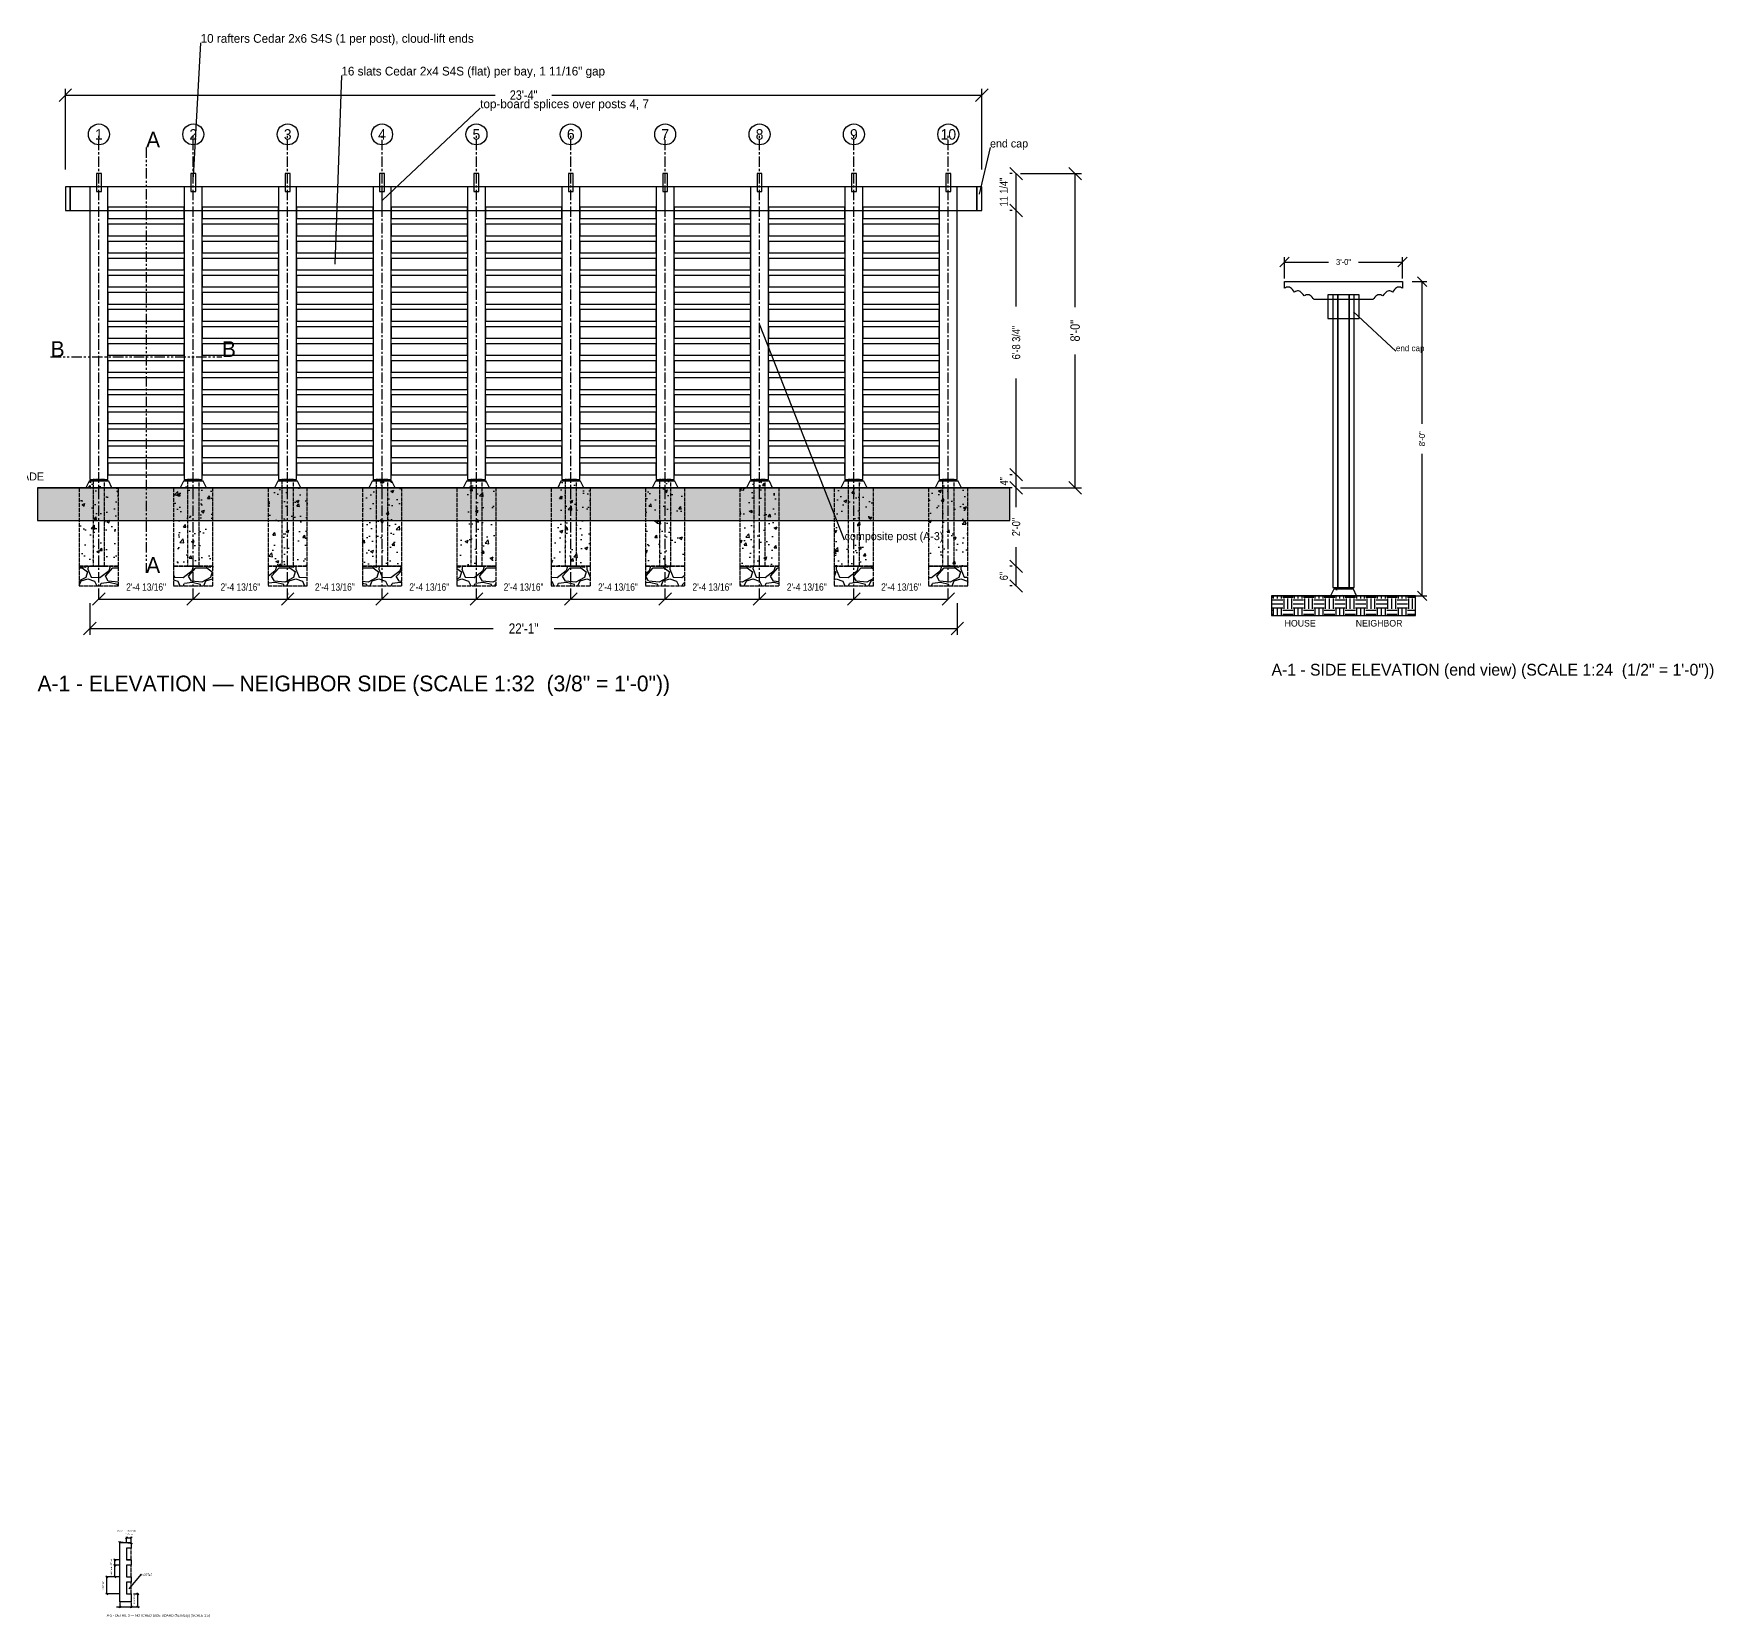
# Model space of a CAD drawing. Header units: inches. Extents: x -2 to 865, y -543 to 182.
# Drawn here: x 352 to 865, y -302 to 182 of the extents above; entities that cross this region are included whole.
import ezdxf
from ezdxf.enums import TextEntityAlignment as Align

# ---------------------------------------------------------------- set-up
doc = ezdxf.new("R2010")
doc.units = ezdxf.units.IN
for name, pattern in [('CENTER', [5.08, 3.175, -0.635, 0.635, -0.635]), ('DASHED', [1.524, 1.27, -0.254]), ('PHANTOM', [6.35, 3.175, -0.635, 0.635, -0.635, 0.635, -0.635])]:
    doc.linetypes.add(name, pattern=pattern)
for name, color, linetype in [('BRITA', 8, 'Continuous'), ('CONCRETO', 8, 'Continuous'), ('CONTORNO', 7, 'Continuous'), ('CORTE', 8, 'Continuous'), ('COTA', 1, 'Continuous'), ('EIXO', 1, 'Continuous'), ('MADEIRA_CEDRO', 30, 'Continuous'), ('MADEIRA_PT', 52, 'Continuous'), ('SOLO', 34, 'Continuous'), ('TEXTO', 7, 'Continuous'), ('TITULO', 7, 'Continuous')]:
    doc.layers.add(name, color=color, linetype=linetype)
doc.styles.add('OpenSansCondensed-Light', font='OpenSansCondensed-Light.ttf')
doc.dimstyles.get("Standard").update_dxf_attribs({"dimtxt": 2.5, "dimasz": 2.5, "dimexe": 1.25, "dimexo": 0.625, "dimtad": 1, "dimcen": 2.5, "dimazin": 3, "dimtfac": 1, "dimtmove": 0, "dimatfit": 3})

# ---------------------------------------------------------------- blocks, each defined once
blk = doc.blocks.new('_OBLIQUE')
at = {"color": 0, "linetype": 'BYBLOCK'}
blk.add_line((-0.5, -0.5), (0.5, 0.5), dxfattribs=at)
blk = doc.blocks.new('*D3')
for p, q in [((369, 7.72), (369, -1.92)), ((634, 7.72), (634, -1.92)), ((369, 0), (492.17, 0)), ((510.83, 0), (634, 0))]:
    blk.add_line(p, q)
at = {"layer": 'Defpoints'}
for p in [(369, 9), (634, 9), (369, 0)]:
    blk.add_point(p, dxfattribs=at)
at = {"layer": 'COTA', "xscale": 3.84, "yscale": 3.84}
for p in [(369, 0), (634, 0)]:
    blk.add_blockref('_OBLIQUE', p, dxfattribs=at)
at = {"layer": 'COTA', "insert": (501.5, 0), "char_height": 3.111, "attachment_point": 5, "style": 'OpenSansCondensed-Light'}
blk.add_mtext('22\'-1"', dxfattribs=at)
blk = doc.blocks.new('*D4')
for p, q in [((371.75, 10.28), (371.75, 10.92)), ((400.58, 10.28), (400.58, 10.92)), ((371.75, 9), (400.58, 9))]:
    blk.add_line(p, q)
at = {"layer": 'Defpoints'}
for p in [(371.75, 9), (371.75, 9), (400.58, 9)]:
    blk.add_point(p, dxfattribs=at)
at = {"layer": 'COTA', "xscale": 3.84, "yscale": 3.84}
for p in [(371.75, 9), (400.58, 9)]:
    blk.add_blockref('_OBLIQUE', p, dxfattribs=at)
at = {"layer": 'COTA', "insert": (386.17, 12.66), "char_height": 2.2222, "attachment_point": 5, "style": 'OpenSansCondensed-Light'}
blk.add_mtext('2\'-4 13/16"', dxfattribs=at)
blk = doc.blocks.new('*D5')
for p, q in [((400.58, 10.28), (400.58, 10.92)), ((429.42, 10.28), (429.42, 10.92)), ((400.58, 9), (429.42, 9))]:
    blk.add_line(p, q)
at = {"layer": 'Defpoints'}
for p in [(400.58, 9), (400.58, 9), (429.42, 9)]:
    blk.add_point(p, dxfattribs=at)
at = {"layer": 'COTA', "xscale": 3.84, "yscale": 3.84}
for p in [(400.58, 9), (429.42, 9)]:
    blk.add_blockref('_OBLIQUE', p, dxfattribs=at)
at = {"layer": 'COTA', "insert": (415, 12.66), "char_height": 2.2222, "attachment_point": 5, "style": 'OpenSansCondensed-Light'}
blk.add_mtext('2\'-4 13/16"', dxfattribs=at)
blk = doc.blocks.new('*D6')
for p, q in [((429.42, 10.28), (429.42, 10.92)), ((458.25, 10.28), (458.25, 10.92)), ((429.42, 9), (458.25, 9))]:
    blk.add_line(p, q)
at = {"layer": 'Defpoints'}
for p in [(429.42, 9), (429.42, 9), (458.25, 9)]:
    blk.add_point(p, dxfattribs=at)
at = {"layer": 'COTA', "xscale": 3.84, "yscale": 3.84}
for p in [(429.42, 9), (458.25, 9)]:
    blk.add_blockref('_OBLIQUE', p, dxfattribs=at)
at = {"layer": 'COTA', "insert": (443.83, 12.66), "char_height": 2.2222, "attachment_point": 5, "style": 'OpenSansCondensed-Light'}
blk.add_mtext('2\'-4 13/16"', dxfattribs=at)
blk = doc.blocks.new('*D7')
for p, q in [((458.25, 10.28), (458.25, 10.92)), ((487.08, 10.28), (487.08, 10.92)), ((458.25, 9), (487.08, 9))]:
    blk.add_line(p, q)
at = {"layer": 'Defpoints'}
for p in [(458.25, 9), (458.25, 9), (487.08, 9)]:
    blk.add_point(p, dxfattribs=at)
at = {"layer": 'COTA', "xscale": 3.84, "yscale": 3.84}
for p in [(458.25, 9), (487.08, 9)]:
    blk.add_blockref('_OBLIQUE', p, dxfattribs=at)
at = {"layer": 'COTA', "insert": (472.67, 12.66), "char_height": 2.2222, "attachment_point": 5, "style": 'OpenSansCondensed-Light'}
blk.add_mtext('2\'-4 13/16"', dxfattribs=at)
blk = doc.blocks.new('*D8')
for p, q in [((487.08, 10.28), (487.08, 10.92)), ((515.92, 10.28), (515.92, 10.92)), ((487.08, 9), (515.92, 9))]:
    blk.add_line(p, q)
at = {"layer": 'Defpoints'}
for p in [(487.08, 9), (487.08, 9), (515.92, 9)]:
    blk.add_point(p, dxfattribs=at)
at = {"layer": 'COTA', "xscale": 3.84, "yscale": 3.84}
for p in [(487.08, 9), (515.92, 9)]:
    blk.add_blockref('_OBLIQUE', p, dxfattribs=at)
at = {"layer": 'COTA', "insert": (501.5, 12.66), "char_height": 2.2222, "attachment_point": 5, "style": 'OpenSansCondensed-Light'}
blk.add_mtext('2\'-4 13/16"', dxfattribs=at)
blk = doc.blocks.new('*D9')
for p, q in [((515.92, 10.28), (515.92, 10.92)), ((544.75, 10.28), (544.75, 10.92)), ((515.92, 9), (544.75, 9))]:
    blk.add_line(p, q)
at = {"layer": 'Defpoints'}
for p in [(515.92, 9), (515.92, 9), (544.75, 9)]:
    blk.add_point(p, dxfattribs=at)
at = {"layer": 'COTA', "xscale": 3.84, "yscale": 3.84}
for p in [(515.92, 9), (544.75, 9)]:
    blk.add_blockref('_OBLIQUE', p, dxfattribs=at)
at = {"layer": 'COTA', "insert": (530.33, 12.66), "char_height": 2.2222, "attachment_point": 5, "style": 'OpenSansCondensed-Light'}
blk.add_mtext('2\'-4 13/16"', dxfattribs=at)
blk = doc.blocks.new('*D10')
for p, q in [((544.75, 10.28), (544.75, 10.92)), ((573.58, 10.28), (573.58, 10.92)), ((544.75, 9), (573.58, 9))]:
    blk.add_line(p, q)
at = {"layer": 'Defpoints'}
for p in [(544.75, 9), (544.75, 9), (573.58, 9)]:
    blk.add_point(p, dxfattribs=at)
at = {"layer": 'COTA', "xscale": 3.84, "yscale": 3.84}
for p in [(544.75, 9), (573.58, 9)]:
    blk.add_blockref('_OBLIQUE', p, dxfattribs=at)
at = {"layer": 'COTA', "insert": (559.17, 12.66), "char_height": 2.2222, "attachment_point": 5, "style": 'OpenSansCondensed-Light'}
blk.add_mtext('2\'-4 13/16"', dxfattribs=at)
blk = doc.blocks.new('*D11')
for p, q in [((573.58, 10.28), (573.58, 10.92)), ((602.42, 10.28), (602.42, 10.92)), ((573.58, 9), (602.42, 9))]:
    blk.add_line(p, q)
at = {"layer": 'Defpoints'}
for p in [(573.58, 9), (573.58, 9), (602.42, 9)]:
    blk.add_point(p, dxfattribs=at)
at = {"layer": 'COTA', "xscale": 3.84, "yscale": 3.84}
for p in [(573.58, 9), (602.42, 9)]:
    blk.add_blockref('_OBLIQUE', p, dxfattribs=at)
at = {"layer": 'COTA', "insert": (588, 12.66), "char_height": 2.2222, "attachment_point": 5, "style": 'OpenSansCondensed-Light'}
blk.add_mtext('2\'-4 13/16"', dxfattribs=at)
blk = doc.blocks.new('*D12')
for p, q in [((602.42, 10.28), (602.42, 10.92)), ((631.25, 10.28), (631.25, 10.92)), ((602.42, 9), (631.25, 9))]:
    blk.add_line(p, q)
at = {"layer": 'Defpoints'}
for p in [(602.42, 9), (602.42, 9), (631.25, 9)]:
    blk.add_point(p, dxfattribs=at)
at = {"layer": 'COTA', "xscale": 3.84, "yscale": 3.84}
for p in [(602.42, 9), (631.25, 9)]:
    blk.add_blockref('_OBLIQUE', p, dxfattribs=at)
at = {"layer": 'COTA', "insert": (616.83, 12.66), "char_height": 2.2222, "attachment_point": 5, "style": 'OpenSansCondensed-Light'}
blk.add_mtext('2\'-4 13/16"', dxfattribs=at)
blk = doc.blocks.new('*D13')
for p, q in [((361.5, 140.28), (361.5, 164.92)), ((641.5, 140.28), (641.5, 164.92)), ((361.5, 163), (492.83, 163)), ((510.17, 163), (641.5, 163))]:
    blk.add_line(p, q)
at = {"layer": 'Defpoints'}
for p in [(361.5, 163), (361.5, 139), (641.5, 139)]:
    blk.add_point(p, dxfattribs=at)
at = {"layer": 'COTA', "xscale": 3.84, "yscale": 3.84}
for p in [(361.5, 163), (641.5, 163)]:
    blk.add_blockref('_OBLIQUE', p, dxfattribs=at)
at = {"layer": 'COTA', "insert": (501.5, 163), "char_height": 2.889, "attachment_point": 5, "style": 'OpenSansCondensed-Light'}
blk.add_mtext('23\'-4"', dxfattribs=at)
blk = doc.blocks.new('*D14')
for p, q in [((650.72, 19), (650.08, 19)), ((652, 13), (652, 19)), ((650.72, 13), (650.08, 13))]:
    blk.add_line(p, q)
at = {"layer": 'Defpoints'}
for p in [(652, 19), (652, 13), (652, 13)]:
    blk.add_point(p, dxfattribs=at)
at = {"layer": 'COTA', "xscale": 3.84, "yscale": 3.84, "rotation": 90}
for p in [(652, 19), (652, 13)]:
    blk.add_blockref('_OBLIQUE', p, dxfattribs=at)
at = {"layer": 'COTA', "insert": (648.23, 16), "char_height": 2.444, "attachment_point": 5, "rotation": 90, "style": 'OpenSansCondensed-Light'}
blk.add_mtext('6"', dxfattribs=at)
blk = doc.blocks.new('*D15')
for p, q in [((650.72, 43), (650.08, 43)), ((652, 37.11), (652, 43)), ((652, 19), (652, 24.89)), ((650.72, 19), (650.08, 19))]:
    blk.add_line(p, q)
at = {"layer": 'Defpoints'}
for p in [(652, 43), (652, 19), (652, 19)]:
    blk.add_point(p, dxfattribs=at)
at = {"layer": 'COTA', "xscale": 3.84, "yscale": 3.84, "rotation": 90}
for p in [(652, 43), (652, 19)]:
    blk.add_blockref('_OBLIQUE', p, dxfattribs=at)
at = {"layer": 'COTA', "insert": (652, 31), "char_height": 2.444, "attachment_point": 5, "rotation": 90, "style": 'OpenSansCondensed-Light'}
blk.add_mtext('2\'-0"', dxfattribs=at)
blk = doc.blocks.new('*D17')
for p, q in [((650.72, 127.75), (650.08, 127.75)), ((652, 98.375), (652, 127.75)), ((652, 47), (652, 76.375)), ((650.72, 47), (650.08, 47))]:
    blk.add_line(p, q)
at = {"layer": 'Defpoints'}
for p in [(652, 127.75), (652, 47), (652, 47)]:
    blk.add_point(p, dxfattribs=at)
at = {"layer": 'COTA', "xscale": 3.84, "yscale": 3.84, "rotation": 90}
for p in [(652, 127.75), (652, 47)]:
    blk.add_blockref('_OBLIQUE', p, dxfattribs=at)
at = {"layer": 'COTA', "insert": (652, 87.375), "char_height": 2.4444, "attachment_point": 5, "rotation": 90, "style": 'OpenSansCondensed-Light'}
blk.add_mtext('6\'-8 3/4"', dxfattribs=at)
blk = doc.blocks.new('*D19')
for p, q in [((653.28, 139), (671.92, 139)), ((670, 98.22), (670, 139)), ((670, 43), (670, 83.78)), ((653.28, 43), (671.92, 43))]:
    blk.add_line(p, q)
at = {"layer": 'Defpoints'}
for p in [(652, 139), (652, 43), (670, 43)]:
    blk.add_point(p, dxfattribs=at)
at = {"layer": 'COTA', "xscale": 3.84, "yscale": 3.84, "rotation": 90}
for p in [(670, 139), (670, 43)]:
    blk.add_blockref('_OBLIQUE', p, dxfattribs=at)
at = {"layer": 'COTA', "insert": (670, 91), "char_height": 2.889, "attachment_point": 5, "rotation": 90, "style": 'OpenSansCondensed-Light'}
blk.add_mtext('8\'-0"', dxfattribs=at)
blk = doc.blocks.new('*D20')
for p, q in [((734, 106.96), (734, 113.44)), ((770, 106.96), (770, 113.44)), ((734, 112), (747.42, 112)), ((756.58, 112), (770, 112))]:
    blk.add_line(p, q)
at = {"layer": 'Defpoints'}
for p in [(734, 112), (734, 106), (770, 106)]:
    blk.add_point(p, dxfattribs=at)
at = {"layer": 'COTA', "xscale": 2.88, "yscale": 2.88}
for p in [(734, 112), (770, 112)]:
    blk.add_blockref('_OBLIQUE', p, dxfattribs=at)
at = {"layer": 'COTA', "insert": (752, 112), "char_height": 1.833, "attachment_point": 5, "style": 'OpenSansCondensed-Light'}
blk.add_mtext('3\'-0"', dxfattribs=at)
blk = doc.blocks.new('*D21')
for p, q in [((772.96, 106), (777.44, 106)), ((776, 62.58), (776, 106)), ((776, 10), (776, 53.42)), ((772.96, 10), (777.44, 10))]:
    blk.add_line(p, q)
at = {"layer": 'Defpoints'}
for p in [(772, 106), (772, 10), (776, 10)]:
    blk.add_point(p, dxfattribs=at)
at = {"layer": 'COTA', "xscale": 2.88, "yscale": 2.88, "rotation": 90}
for p in [(776, 106), (776, 10)]:
    blk.add_blockref('_OBLIQUE', p, dxfattribs=at)
at = {"layer": 'COTA', "insert": (776, 58), "char_height": 1.833, "attachment_point": 5, "rotation": 90, "style": 'OpenSansCondensed-Light'}
blk.add_mtext('8\'-0"', dxfattribs=at)
blk = doc.blocks.new('*D43')
for p, q in [((378.15, -297.7), (378.15, -299.3)), ((378.15, -299), (378.86, -299)), ((380.94, -299), (381.65, -299)), ((381.65, -297.7), (381.65, -299.3))]:
    blk.add_line(p, q)
at = {"layer": 'Defpoints'}
for p in [(378.15, -297.5), (381.65, -297.5), (378.15, -299)]:
    blk.add_point(p, dxfattribs=at)
at = {"layer": 'COTA', "xscale": 0.6, "yscale": 0.6}
for p in [(378.15, -299), (381.65, -299)]:
    blk.add_blockref('_OBLIQUE', p, dxfattribs=at)
at = {"layer": 'COTA', "insert": (379.9, -299), "char_height": 0.347, "attachment_point": 5, "style": 'OpenSansCondensed-Light'}
blk.add_mtext('3 1/2"', dxfattribs=at)
blk = doc.blocks.new('*D47')
for p, q in [((377.95, -289.78), (373.85, -289.78)), ((374.15, -295), (374.15, -289.78)), ((377.95, -295), (373.85, -295))]:
    blk.add_line(p, q)
at = {"layer": 'Defpoints'}
for p in [(378.15, -289.78), (374.15, -295), (378.15, -295)]:
    blk.add_point(p, dxfattribs=at)
at = {"layer": 'COTA', "xscale": 0.6, "yscale": 0.6, "rotation": 90}
for p in [(374.15, -289.78), (374.15, -295)]:
    blk.add_blockref('_OBLIQUE', p, dxfattribs=at)
at = {"layer": 'COTA', "insert": (373.05, -292.39), "char_height": 0.3472, "attachment_point": 5, "rotation": 90, "style": 'OpenSansCondensed-Light'}
blk.add_mtext('5 3/16" pitch', dxfattribs=at)

msp = doc.modelspace()

# ---------------------------------------------------------------- hatches: boundary and pattern name
at = {"layer": 'BRITA'}
h = msp.add_hatch(dxfattribs=at)
h.set_pattern_fill('GRAVEL', scale=0.5)
h.paths.add_polyline_path([(365.75, 13), (377.75, 13), (377.75, 19), (365.75, 19)])
h = msp.add_hatch(dxfattribs=at)
h.set_pattern_fill('GRAVEL', scale=0.5)
h.paths.add_polyline_path([(394.583, 13), (406.583, 13), (406.583, 19), (394.583, 19)])
h = msp.add_hatch(dxfattribs=at)
h.set_pattern_fill('GRAVEL', scale=0.5)
h.paths.add_polyline_path([(423.417, 13), (435.417, 13), (435.417, 19), (423.417, 19)])
h = msp.add_hatch(dxfattribs=at)
h.set_pattern_fill('GRAVEL', scale=0.5)
h.paths.add_polyline_path([(452.25, 13), (464.25, 13), (464.25, 19), (452.25, 19)])
h = msp.add_hatch(dxfattribs=at)
h.set_pattern_fill('GRAVEL', scale=0.5)
h.paths.add_polyline_path([(481.083, 13), (493.083, 13), (493.083, 19), (481.083, 19)])
h = msp.add_hatch(dxfattribs=at)
h.set_pattern_fill('GRAVEL', scale=0.5)
h.paths.add_polyline_path([(509.917, 13), (521.917, 13), (521.917, 19), (509.917, 19)])
h = msp.add_hatch(dxfattribs=at)
h.set_pattern_fill('GRAVEL', scale=0.5)
h.paths.add_polyline_path([(538.75, 13), (550.75, 13), (550.75, 19), (538.75, 19)])
h = msp.add_hatch(dxfattribs=at)
h.set_pattern_fill('GRAVEL', scale=0.5)
h.paths.add_polyline_path([(567.583, 13), (579.583, 13), (579.583, 19), (567.583, 19)])
h = msp.add_hatch(dxfattribs=at)
h.set_pattern_fill('GRAVEL', scale=0.5)
h.paths.add_polyline_path([(596.417, 13), (608.417, 13), (608.417, 19), (596.417, 19)])
h = msp.add_hatch(dxfattribs=at)
h.set_pattern_fill('GRAVEL', scale=0.5)
h.paths.add_polyline_path([(625.25, 13), (637.25, 13), (637.25, 19), (625.25, 19)])
at = {"layer": 'CONCRETO'}
h = msp.add_hatch(dxfattribs=at)
h.set_pattern_fill('AR-CONC', scale=0.05)
h.paths.add_polyline_path([(365.75, 19), (377.75, 19), (377.75, 43), (365.75, 43)])
h = msp.add_hatch(dxfattribs=at)
h.set_pattern_fill('AR-CONC', scale=0.05)
h.paths.add_polyline_path([(367.75, 43), (375.75, 43), (374.75, 45), (368.75, 45)])
h = msp.add_hatch(dxfattribs=at)
h.set_pattern_fill('AR-CONC', scale=0.05)
h.paths.add_polyline_path([(394.583, 19), (406.583, 19), (406.583, 43), (394.583, 43)])
h = msp.add_hatch(dxfattribs=at)
h.set_pattern_fill('AR-CONC', scale=0.05)
h.paths.add_polyline_path([(396.583, 43), (404.583, 43), (403.583, 45), (397.583, 45)])
h = msp.add_hatch(dxfattribs=at)
h.set_pattern_fill('AR-CONC', scale=0.05)
h.paths.add_polyline_path([(423.417, 19), (435.417, 19), (435.417, 43), (423.417, 43)])
h = msp.add_hatch(dxfattribs=at)
h.set_pattern_fill('AR-CONC', scale=0.05)
h.paths.add_polyline_path([(425.417, 43), (433.417, 43), (432.417, 45), (426.417, 45)])
h = msp.add_hatch(dxfattribs=at)
h.set_pattern_fill('AR-CONC', scale=0.05)
h.paths.add_polyline_path([(452.25, 19), (464.25, 19), (464.25, 43), (452.25, 43)])
h = msp.add_hatch(dxfattribs=at)
h.set_pattern_fill('AR-CONC', scale=0.05)
h.paths.add_polyline_path([(454.25, 43), (462.25, 43), (461.25, 45), (455.25, 45)])
h = msp.add_hatch(dxfattribs=at)
h.set_pattern_fill('AR-CONC', scale=0.05)
h.paths.add_polyline_path([(481.083, 19), (493.083, 19), (493.083, 43), (481.083, 43)])
h = msp.add_hatch(dxfattribs=at)
h.set_pattern_fill('AR-CONC', scale=0.05)
h.paths.add_polyline_path([(483.083, 43), (491.083, 43), (490.083, 45), (484.083, 45)])
h = msp.add_hatch(dxfattribs=at)
h.set_pattern_fill('AR-CONC', scale=0.05)
h.paths.add_polyline_path([(509.917, 19), (521.917, 19), (521.917, 43), (509.917, 43)])
h = msp.add_hatch(dxfattribs=at)
h.set_pattern_fill('AR-CONC', scale=0.05)
h.paths.add_polyline_path([(511.917, 43), (519.917, 43), (518.917, 45), (512.917, 45)])
h = msp.add_hatch(dxfattribs=at)
h.set_pattern_fill('AR-CONC', scale=0.05)
h.paths.add_polyline_path([(538.75, 19), (550.75, 19), (550.75, 43), (538.75, 43)])
h = msp.add_hatch(dxfattribs=at)
h.set_pattern_fill('AR-CONC', scale=0.05)
h.paths.add_polyline_path([(540.75, 43), (548.75, 43), (547.75, 45), (541.75, 45)])
h = msp.add_hatch(dxfattribs=at)
h.set_pattern_fill('AR-CONC', scale=0.05)
h.paths.add_polyline_path([(567.583, 19), (579.583, 19), (579.583, 43), (567.583, 43)])
h = msp.add_hatch(dxfattribs=at)
h.set_pattern_fill('AR-CONC', scale=0.05)
h.paths.add_polyline_path([(569.583, 43), (577.583, 43), (576.583, 45), (570.583, 45)])
h = msp.add_hatch(dxfattribs=at)
h.set_pattern_fill('AR-CONC', scale=0.05)
h.paths.add_polyline_path([(596.417, 19), (608.417, 19), (608.417, 43), (596.417, 43)])
h = msp.add_hatch(dxfattribs=at)
h.set_pattern_fill('AR-CONC', scale=0.05)
h.paths.add_polyline_path([(598.417, 43), (606.417, 43), (605.417, 45), (599.417, 45)])
h = msp.add_hatch(dxfattribs=at)
h.set_pattern_fill('AR-CONC', scale=0.05)
h.paths.add_polyline_path([(625.25, 19), (637.25, 19), (637.25, 43), (625.25, 43)])
h = msp.add_hatch(dxfattribs=at)
h.set_pattern_fill('AR-CONC', scale=0.05)
h.paths.add_polyline_path([(627.25, 43), (635.25, 43), (634.25, 45), (628.25, 45)])
h = msp.add_hatch(dxfattribs=at)
h.set_pattern_fill('AR-CONC', scale=0.05)
h.paths.add_polyline_path([(748, 10), (756, 10), (755, 12), (749, 12)])
at = {"layer": 'SOLO'}
h = msp.add_hatch(dxfattribs=at)
h.set_pattern_fill('EARTH', scale=0.5)
h.paths.add_polyline_path([(353, 33), (650, 33), (650, 43), (353, 43)])
h = msp.add_hatch(dxfattribs=at)
h.set_pattern_fill('EARTH', scale=0.5)
h.paths.add_polyline_path([(730, 4), (774, 4), (774, 10), (730, 10)])

# ---------------------------------------------------------------- linework, layer by layer
at = {"layer": 'BRITA', "linetype": 'DASHED'}
for points in [[(365.75, 13), (377.75, 13), (377.75, 19), (365.75, 19)], [(394.583, 13), (406.583, 13), (406.583, 19), (394.583, 19)], [(423.417, 13), (435.417, 13), (435.417, 19), (423.417, 19)], [(452.25, 13), (464.25, 13), (464.25, 19), (452.25, 19)], [(481.083, 13), (493.083, 13), (493.083, 19), (481.083, 19)], [(509.917, 13), (521.917, 13), (521.917, 19), (509.917, 19)], [(538.75, 13), (550.75, 13), (550.75, 19), (538.75, 19)], [(567.583, 13), (579.583, 13), (579.583, 19), (567.583, 19)], [(596.417, 13), (608.417, 13), (608.417, 19), (596.417, 19)], [(625.25, 13), (637.25, 13), (637.25, 19), (625.25, 19)]]:
    msp.add_lwpolyline(points, close=True, dxfattribs=at)
at = {"layer": 'CONCRETO', "linetype": 'DASHED'}
for points in [[(365.75, 19), (377.75, 19), (377.75, 43), (365.75, 43)], [(394.583, 19), (406.583, 19), (406.583, 43), (394.583, 43)], [(423.417, 19), (435.417, 19), (435.417, 43), (423.417, 43)], [(452.25, 19), (464.25, 19), (464.25, 43), (452.25, 43)], [(481.083, 19), (493.083, 19), (493.083, 43), (481.083, 43)], [(509.917, 19), (521.917, 19), (521.917, 43), (509.917, 43)], [(538.75, 19), (550.75, 19), (550.75, 43), (538.75, 43)], [(567.583, 19), (579.583, 19), (579.583, 43), (567.583, 43)], [(596.417, 19), (608.417, 19), (608.417, 43), (596.417, 43)], [(625.25, 19), (637.25, 19), (637.25, 43), (625.25, 43)]]:
    msp.add_lwpolyline(points, close=True, dxfattribs=at)
at = {"layer": 'CONCRETO'}
for points in [[(367.75, 43), (375.75, 43), (374.75, 45), (368.75, 45)], [(396.583, 43), (404.583, 43), (403.583, 45), (397.583, 45)], [(425.417, 43), (433.417, 43), (432.417, 45), (426.417, 45)], [(454.25, 43), (462.25, 43), (461.25, 45), (455.25, 45)], [(483.083, 43), (491.083, 43), (490.083, 45), (484.083, 45)], [(511.917, 43), (519.917, 43), (518.917, 45), (512.917, 45)], [(540.75, 43), (548.75, 43), (547.75, 45), (541.75, 45)], [(569.583, 43), (577.583, 43), (576.583, 45), (570.583, 45)], [(598.417, 43), (606.417, 43), (605.417, 45), (599.417, 45)], [(627.25, 43), (635.25, 43), (634.25, 45), (628.25, 45)], [(748, 10), (756, 10), (755, 12), (749, 12)]]:
    msp.add_lwpolyline(points, close=True, dxfattribs=at)
at = {"layer": 'CONTORNO'}
for points in [[(458.25, 127.75), (458.25, 135)], [(544.75, 127.75), (544.75, 135)], [(353, 43), (650, 43)], [(730, 10), (774, 10)], [(377.75, -279.05), (382.05, -279.65)], [(377.15, -299), (384.15, -299)]]:
    msp.add_lwpolyline(points, dxfattribs=at)
at = {"layer": 'CONTORNO', "linetype": 'DASHED'}
for points in [[(380.15, -284.567), (381.65, -284.567), (381.65, -281.067), (380.15, -281.067)], [(380.15, -289.783), (381.65, -289.783), (381.65, -286.283), (380.15, -286.283)], [(380.15, -295), (381.65, -295), (381.65, -291.5), (380.15, -291.5)]]:
    msp.add_lwpolyline(points, close=True, dxfattribs=at)
at = {"layer": 'CORTE', "linetype": 'PHANTOM'}
for p, q in [((386.167, 147), (386.167, 17)), ((357, 83), (409.333, 83))]:
    msp.add_line(p, q, dxfattribs=at)
at = {"layer": 'COTA'}
for p, q in [((402.833, 179), (400.583, 138)), ((445.833, 169), (443.833, 111.3)), ((488.25, 159), (458.25, 130.75)), ((644, 147), (640.7, 132.75)), ((599.583, 27), (573.583, 93)), ((768, 84.75), (755, 96.75)), ((384.65, -289), (380.85, -293.5))]:
    msp.add_line(p, q, dxfattribs=at)
at = {"layer": 'EIXO', "linetype": 'CENTER'}
for points in [[(371.75, 9), (371.75, 151)], [(400.583, 9), (400.583, 151)], [(429.417, 9), (429.417, 151)], [(458.25, 9), (458.25, 151)], [(487.083, 9), (487.083, 151)], [(515.917, 9), (515.917, 151)], [(544.75, 9), (544.75, 151)], [(573.583, 9), (573.583, 151)], [(602.417, 9), (602.417, 151)], [(631.25, 9), (631.25, 151)]]:
    msp.add_lwpolyline(points, dxfattribs=at)
at = {"layer": 'EIXO'}
for centre in [(371.75, 151), (400.583, 151), (429.417, 151), (458.25, 151), (487.083, 151), (515.917, 151), (544.75, 151), (573.583, 151), (602.417, 151), (631.25, 151)]:
    msp.add_circle(centre, 3.2, dxfattribs=at)
at = {"layer": 'MADEIRA_CEDRO'}
for points in [[(371, 133.5), (372.5, 133.5), (372.5, 139), (371, 139)], [(399.833, 133.5), (401.333, 133.5), (401.333, 139), (399.833, 139)], [(428.667, 133.5), (430.167, 133.5), (430.167, 139), (428.667, 139)], [(457.5, 133.5), (459, 133.5), (459, 139), (457.5, 139)], [(486.333, 133.5), (487.833, 133.5), (487.833, 139), (486.333, 139)], [(515.167, 133.5), (516.667, 133.5), (516.667, 139), (515.167, 139)], [(544, 133.5), (545.5, 133.5), (545.5, 139), (544, 139)], [(572.833, 133.5), (574.333, 133.5), (574.333, 139), (572.833, 139)], [(601.667, 133.5), (603.167, 133.5), (603.167, 139), (601.667, 139)], [(630.5, 133.5), (632, 133.5), (632, 139), (630.5, 139)], [(361.5, 127.75), (363, 127.75), (363, 135), (361.5, 135)], [(363, 127.75), (640, 127.75), (640, 135), (363, 135)], [(369, 45.5), (374.5, 45.5), (374.5, 135), (369, 135)], [(369, 45.5), (374.5, 45.5), (374.5, 135), (369, 135)], [(397.833, 45.5), (403.333, 45.5), (403.333, 135), (397.833, 135)], [(397.833, 45.5), (403.333, 45.5), (403.333, 135), (397.833, 135)], [(426.667, 45.5), (432.167, 45.5), (432.167, 135), (426.667, 135)], [(426.667, 45.5), (432.167, 45.5), (432.167, 135), (426.667, 135)], [(455.5, 45.5), (461, 45.5), (461, 135), (455.5, 135)], [(455.5, 45.5), (461, 45.5), (461, 135), (455.5, 135)], [(484.333, 45.5), (489.833, 45.5), (489.833, 135), (484.333, 135)], [(484.333, 45.5), (489.833, 45.5), (489.833, 135), (484.333, 135)], [(513.167, 45.5), (518.667, 45.5), (518.667, 135), (513.167, 135)], [(513.167, 45.5), (518.667, 45.5), (518.667, 135), (513.167, 135)], [(542, 45.5), (547.5, 45.5), (547.5, 135), (542, 135)], [(542, 45.5), (547.5, 45.5), (547.5, 135), (542, 135)], [(570.833, 45.5), (576.333, 45.5), (576.333, 135), (570.833, 135)], [(570.833, 45.5), (576.333, 45.5), (576.333, 135), (570.833, 135)], [(599.667, 45.5), (605.167, 45.5), (605.167, 135), (599.667, 135)], [(599.667, 45.5), (605.167, 45.5), (605.167, 135), (599.667, 135)], [(628.5, 45.5), (634, 45.5), (634, 135), (628.5, 135)], [(628.5, 45.5), (634, 45.5), (634, 135), (628.5, 135)], [(640, 127.75), (641.5, 127.75), (641.5, 135), (640, 135)], [(374.5, 125.25), (397.833, 125.25), (397.833, 128.75), (374.5, 128.75)], [(403.333, 125.25), (426.667, 125.25), (426.667, 128.75), (403.333, 128.75)], [(432.167, 125.25), (455.5, 125.25), (455.5, 128.75), (432.167, 128.75)], [(461, 125.25), (484.333, 125.25), (484.333, 128.75), (461, 128.75)], [(489.833, 125.25), (513.167, 125.25), (513.167, 128.75), (489.833, 128.75)], [(518.667, 125.25), (542, 125.25), (542, 128.75), (518.667, 128.75)], [(547.5, 125.25), (570.833, 125.25), (570.833, 128.75), (547.5, 128.75)], [(576.333, 125.25), (599.667, 125.25), (599.667, 128.75), (576.333, 128.75)], [(605.167, 125.25), (628.5, 125.25), (628.5, 128.75), (605.167, 128.75)], [(374.5, 120.033), (397.833, 120.033), (397.833, 123.533), (374.5, 123.533)], [(403.333, 120.033), (426.667, 120.033), (426.667, 123.533), (403.333, 123.533)], [(432.167, 120.033), (455.5, 120.033), (455.5, 123.533), (432.167, 123.533)], [(461, 120.033), (484.333, 120.033), (484.333, 123.533), (461, 123.533)], [(489.833, 120.033), (513.167, 120.033), (513.167, 123.533), (489.833, 123.533)], [(518.667, 120.033), (542, 120.033), (542, 123.533), (518.667, 123.533)], [(547.5, 120.033), (570.833, 120.033), (570.833, 123.533), (547.5, 123.533)], [(576.333, 120.033), (599.667, 120.033), (599.667, 123.533), (576.333, 123.533)], [(605.167, 120.033), (628.5, 120.033), (628.5, 123.533), (605.167, 123.533)], [(374.5, 114.817), (397.833, 114.817), (397.833, 118.317), (374.5, 118.317)], [(403.333, 114.817), (426.667, 114.817), (426.667, 118.317), (403.333, 118.317)], [(432.167, 114.817), (455.5, 114.817), (455.5, 118.317), (432.167, 118.317)], [(461, 114.817), (484.333, 114.817), (484.333, 118.317), (461, 118.317)], [(489.833, 114.817), (513.167, 114.817), (513.167, 118.317), (489.833, 118.317)], [(518.667, 114.817), (542, 114.817), (542, 118.317), (518.667, 118.317)], [(547.5, 114.817), (570.833, 114.817), (570.833, 118.317), (547.5, 118.317)], [(576.333, 114.817), (599.667, 114.817), (599.667, 118.317), (576.333, 118.317)], [(605.167, 114.817), (628.5, 114.817), (628.5, 118.317), (605.167, 118.317)], [(374.5, 109.6), (397.833, 109.6), (397.833, 113.1), (374.5, 113.1)], [(403.333, 109.6), (426.667, 109.6), (426.667, 113.1), (403.333, 113.1)], [(432.167, 109.6), (455.5, 109.6), (455.5, 113.1), (432.167, 113.1)], [(461, 109.6), (484.333, 109.6), (484.333, 113.1), (461, 113.1)], [(489.833, 109.6), (513.167, 109.6), (513.167, 113.1), (489.833, 113.1)], [(518.667, 109.6), (542, 109.6), (542, 113.1), (518.667, 113.1)], [(547.5, 109.6), (570.833, 109.6), (570.833, 113.1), (547.5, 113.1)], [(576.333, 109.6), (599.667, 109.6), (599.667, 113.1), (576.333, 113.1)], [(605.167, 109.6), (628.5, 109.6), (628.5, 113.1), (605.167, 113.1)], [(374.5, 104.383), (397.833, 104.383), (397.833, 107.883), (374.5, 107.883)], [(403.333, 104.383), (426.667, 104.383), (426.667, 107.883), (403.333, 107.883)], [(432.167, 104.383), (455.5, 104.383), (455.5, 107.883), (432.167, 107.883)], [(461, 104.383), (484.333, 104.383), (484.333, 107.883), (461, 107.883)], [(489.833, 104.383), (513.167, 104.383), (513.167, 107.883), (489.833, 107.883)], [(518.667, 104.383), (542, 104.383), (542, 107.883), (518.667, 107.883)], [(547.5, 104.383), (570.833, 104.383), (570.833, 107.883), (547.5, 107.883)], [(576.333, 104.383), (599.667, 104.383), (599.667, 107.883), (576.333, 107.883)], [(605.167, 104.383), (628.5, 104.383), (628.5, 107.883), (605.167, 107.883)], [(374.5, 99.167), (397.833, 99.167), (397.833, 102.667), (374.5, 102.667)], [(403.333, 99.167), (426.667, 99.167), (426.667, 102.667), (403.333, 102.667)], [(432.167, 99.167), (455.5, 99.167), (455.5, 102.667), (432.167, 102.667)], [(461, 99.167), (484.333, 99.167), (484.333, 102.667), (461, 102.667)], [(489.833, 99.167), (513.167, 99.167), (513.167, 102.667), (489.833, 102.667)], [(518.667, 99.167), (542, 99.167), (542, 102.667), (518.667, 102.667)], [(547.5, 99.167), (570.833, 99.167), (570.833, 102.667), (547.5, 102.667)], [(576.333, 99.167), (599.667, 99.167), (599.667, 102.667), (576.333, 102.667)], [(605.167, 99.167), (628.5, 99.167), (628.5, 102.667), (605.167, 102.667)], [(734, 106), (770, 106), (770, 104), (769.7, 104.146), (769.4, 104.266), (769.1, 104.338), (768.8, 104.342), (768.5, 104.267), (768.2, 104.108), (767.9, 103.871), (767.6, 103.566), (767.3, 103.213), (767, 102.833), (766.7, 102.979), (766.4, 103.1), (766.1, 103.171), (765.8, 103.175), (765.5, 103.1), (765.2, 102.942), (764.9, 102.704), (764.6, 102.4), (764.3, 102.046), (764, 101.667), (763.7, 101.813), (763.4, 101.933), (763.1, 102.004), (762.8, 102.008), (762.5, 101.933), (762.2, 101.775), (761.9, 101.538), (761.6, 101.233), (761.3, 100.879), (761, 100.5), (743, 100.5), (742.7, 100.879), (742.4, 101.233), (742.1, 101.538), (741.8, 101.775), (741.5, 101.933), (741.2, 102.008), (740.9, 102.004), (740.6, 101.933), (740.3, 101.813), (740, 101.667), (739.7, 102.046), (739.4, 102.4), (739.1, 102.704), (738.8, 102.942), (738.5, 103.1), (738.2, 103.175), (737.9, 103.171), (737.6, 103.1), (737.3, 102.979), (737, 102.833), (736.7, 103.213), (736.4, 103.566), (736.1, 103.871), (735.8, 104.108), (735.5, 104.267), (735.2, 104.342), (734.9, 104.338), (734.6, 104.266), (734.3, 104.146), (734, 104)], [(747.25, 94.75), (756.75, 94.75), (756.75, 102), (747.25, 102)], [(748.75, 12.5), (750.25, 12.5), (750.25, 102), (748.75, 102)], [(750.25, 12.5), (753.75, 12.5), (753.75, 102), (750.25, 102)], [(753.75, 12.5), (755.25, 12.5), (755.25, 102), (753.75, 102)], [(374.5, 93.95), (397.833, 93.95), (397.833, 97.45), (374.5, 97.45)], [(403.333, 93.95), (426.667, 93.95), (426.667, 97.45), (403.333, 97.45)], [(432.167, 93.95), (455.5, 93.95), (455.5, 97.45), (432.167, 97.45)], [(461, 93.95), (484.333, 93.95), (484.333, 97.45), (461, 97.45)], [(489.833, 93.95), (513.167, 93.95), (513.167, 97.45), (489.833, 97.45)], [(518.667, 93.95), (542, 93.95), (542, 97.45), (518.667, 97.45)], [(547.5, 93.95), (570.833, 93.95), (570.833, 97.45), (547.5, 97.45)], [(576.333, 93.95), (599.667, 93.95), (599.667, 97.45), (576.333, 97.45)], [(605.167, 93.95), (628.5, 93.95), (628.5, 97.45), (605.167, 97.45)], [(374.5, 88.733), (397.833, 88.733), (397.833, 92.233), (374.5, 92.233)], [(403.333, 88.733), (426.667, 88.733), (426.667, 92.233), (403.333, 92.233)], [(432.167, 88.733), (455.5, 88.733), (455.5, 92.233), (432.167, 92.233)], [(461, 88.733), (484.333, 88.733), (484.333, 92.233), (461, 92.233)], [(489.833, 88.733), (513.167, 88.733), (513.167, 92.233), (489.833, 92.233)], [(518.667, 88.733), (542, 88.733), (542, 92.233), (518.667, 92.233)], [(547.5, 88.733), (570.833, 88.733), (570.833, 92.233), (547.5, 92.233)], [(576.333, 88.733), (599.667, 88.733), (599.667, 92.233), (576.333, 92.233)], [(605.167, 88.733), (628.5, 88.733), (628.5, 92.233), (605.167, 92.233)], [(374.5, 83.517), (397.833, 83.517), (397.833, 87.017), (374.5, 87.017)], [(403.333, 83.517), (426.667, 83.517), (426.667, 87.017), (403.333, 87.017)], [(432.167, 83.517), (455.5, 83.517), (455.5, 87.017), (432.167, 87.017)], [(461, 83.517), (484.333, 83.517), (484.333, 87.017), (461, 87.017)], [(489.833, 83.517), (513.167, 83.517), (513.167, 87.017), (489.833, 87.017)], [(518.667, 83.517), (542, 83.517), (542, 87.017), (518.667, 87.017)], [(547.5, 83.517), (570.833, 83.517), (570.833, 87.017), (547.5, 87.017)], [(576.333, 83.517), (599.667, 83.517), (599.667, 87.017), (576.333, 87.017)], [(605.167, 83.517), (628.5, 83.517), (628.5, 87.017), (605.167, 87.017)], [(374.5, 78.3), (397.833, 78.3), (397.833, 81.8), (374.5, 81.8)], [(403.333, 78.3), (426.667, 78.3), (426.667, 81.8), (403.333, 81.8)], [(432.167, 78.3), (455.5, 78.3), (455.5, 81.8), (432.167, 81.8)], [(461, 78.3), (484.333, 78.3), (484.333, 81.8), (461, 81.8)], [(489.833, 78.3), (513.167, 78.3), (513.167, 81.8), (489.833, 81.8)], [(518.667, 78.3), (542, 78.3), (542, 81.8), (518.667, 81.8)], [(547.5, 78.3), (570.833, 78.3), (570.833, 81.8), (547.5, 81.8)], [(576.333, 78.3), (599.667, 78.3), (599.667, 81.8), (576.333, 81.8)], [(605.167, 78.3), (628.5, 78.3), (628.5, 81.8), (605.167, 81.8)], [(374.5, 73.083), (397.833, 73.083), (397.833, 76.583), (374.5, 76.583)], [(403.333, 73.083), (426.667, 73.083), (426.667, 76.583), (403.333, 76.583)], [(432.167, 73.083), (455.5, 73.083), (455.5, 76.583), (432.167, 76.583)], [(461, 73.083), (484.333, 73.083), (484.333, 76.583), (461, 76.583)], [(489.833, 73.083), (513.167, 73.083), (513.167, 76.583), (489.833, 76.583)], [(518.667, 73.083), (542, 73.083), (542, 76.583), (518.667, 76.583)], [(547.5, 73.083), (570.833, 73.083), (570.833, 76.583), (547.5, 76.583)], [(576.333, 73.083), (599.667, 73.083), (599.667, 76.583), (576.333, 76.583)], [(605.167, 73.083), (628.5, 73.083), (628.5, 76.583), (605.167, 76.583)], [(374.5, 67.867), (397.833, 67.867), (397.833, 71.367), (374.5, 71.367)], [(403.333, 67.867), (426.667, 67.867), (426.667, 71.367), (403.333, 71.367)], [(432.167, 67.867), (455.5, 67.867), (455.5, 71.367), (432.167, 71.367)], [(461, 67.867), (484.333, 67.867), (484.333, 71.367), (461, 71.367)], [(489.833, 67.867), (513.167, 67.867), (513.167, 71.367), (489.833, 71.367)], [(518.667, 67.867), (542, 67.867), (542, 71.367), (518.667, 71.367)], [(547.5, 67.867), (570.833, 67.867), (570.833, 71.367), (547.5, 71.367)], [(576.333, 67.867), (599.667, 67.867), (599.667, 71.367), (576.333, 71.367)], [(605.167, 67.867), (628.5, 67.867), (628.5, 71.367), (605.167, 71.367)], [(374.5, 62.65), (397.833, 62.65), (397.833, 66.15), (374.5, 66.15)], [(403.333, 62.65), (426.667, 62.65), (426.667, 66.15), (403.333, 66.15)], [(432.167, 62.65), (455.5, 62.65), (455.5, 66.15), (432.167, 66.15)], [(461, 62.65), (484.333, 62.65), (484.333, 66.15), (461, 66.15)], [(489.833, 62.65), (513.167, 62.65), (513.167, 66.15), (489.833, 66.15)], [(518.667, 62.65), (542, 62.65), (542, 66.15), (518.667, 66.15)], [(547.5, 62.65), (570.833, 62.65), (570.833, 66.15), (547.5, 66.15)], [(576.333, 62.65), (599.667, 62.65), (599.667, 66.15), (576.333, 66.15)], [(605.167, 62.65), (628.5, 62.65), (628.5, 66.15), (605.167, 66.15)], [(374.5, 57.433), (397.833, 57.433), (397.833, 60.933), (374.5, 60.933)], [(403.333, 57.433), (426.667, 57.433), (426.667, 60.933), (403.333, 60.933)], [(432.167, 57.433), (455.5, 57.433), (455.5, 60.933), (432.167, 60.933)], [(461, 57.433), (484.333, 57.433), (484.333, 60.933), (461, 60.933)], [(489.833, 57.433), (513.167, 57.433), (513.167, 60.933), (489.833, 60.933)], [(518.667, 57.433), (542, 57.433), (542, 60.933), (518.667, 60.933)], [(547.5, 57.433), (570.833, 57.433), (570.833, 60.933), (547.5, 60.933)], [(576.333, 57.433), (599.667, 57.433), (599.667, 60.933), (576.333, 60.933)], [(605.167, 57.433), (628.5, 57.433), (628.5, 60.933), (605.167, 60.933)], [(374.5, 52.217), (397.833, 52.217), (397.833, 55.717), (374.5, 55.717)], [(403.333, 52.217), (426.667, 52.217), (426.667, 55.717), (403.333, 55.717)], [(432.167, 52.217), (455.5, 52.217), (455.5, 55.717), (432.167, 55.717)], [(461, 52.217), (484.333, 52.217), (484.333, 55.717), (461, 55.717)], [(489.833, 52.217), (513.167, 52.217), (513.167, 55.717), (489.833, 55.717)], [(518.667, 52.217), (542, 52.217), (542, 55.717), (518.667, 55.717)], [(547.5, 52.217), (570.833, 52.217), (570.833, 55.717), (547.5, 55.717)], [(576.333, 52.217), (599.667, 52.217), (599.667, 55.717), (576.333, 55.717)], [(605.167, 52.217), (628.5, 52.217), (628.5, 55.717), (605.167, 55.717)], [(374.5, 47), (397.833, 47), (397.833, 50.5), (374.5, 50.5)], [(403.333, 47), (426.667, 47), (426.667, 50.5), (403.333, 50.5)], [(432.167, 47), (455.5, 47), (455.5, 50.5), (432.167, 50.5)], [(461, 47), (484.333, 47), (484.333, 50.5), (461, 50.5)], [(489.833, 47), (513.167, 47), (513.167, 50.5), (489.833, 50.5)], [(518.667, 47), (542, 47), (542, 50.5), (518.667, 50.5)], [(547.5, 47), (570.833, 47), (570.833, 50.5), (547.5, 50.5)], [(576.333, 47), (599.667, 47), (599.667, 50.5), (576.333, 50.5)], [(605.167, 47), (628.5, 47), (628.5, 50.5), (605.167, 50.5)], [(378.15, -297.5), (378.15, -279.35), (381.65, -279.35), (381.65, -281.035), (380.15, -281.035), (380.15, -284.598), (381.65, -284.598), (381.65, -286.252), (380.15, -286.252), (380.15, -289.815), (381.65, -289.815), (381.65, -291.469), (380.15, -291.469), (380.15, -295.031), (381.65, -295.031), (381.65, -297.5)]]:
    msp.add_lwpolyline(points, close=True, dxfattribs=at)
at = {"layer": 'MADEIRA_PT', "linetype": 'DASHED'}
for points in [[(370, 19), (373.5, 19), (373.5, 45.5), (370, 45.5)], [(398.833, 19), (402.333, 19), (402.333, 45.5), (398.833, 45.5)], [(427.667, 19), (431.167, 19), (431.167, 45.5), (427.667, 45.5)], [(456.5, 19), (460, 19), (460, 45.5), (456.5, 45.5)], [(485.333, 19), (488.833, 19), (488.833, 45.5), (485.333, 45.5)], [(514.167, 19), (517.667, 19), (517.667, 45.5), (514.167, 45.5)], [(543, 19), (546.5, 19), (546.5, 45.5), (543, 45.5)], [(571.833, 19), (575.333, 19), (575.333, 45.5), (571.833, 45.5)], [(600.667, 19), (604.167, 19), (604.167, 45.5), (600.667, 45.5)], [(629.5, 19), (633, 19), (633, 45.5), (629.5, 45.5)]]:
    msp.add_lwpolyline(points, close=True, dxfattribs=at)
at = {"layer": 'SOLO'}
for points in [[(353, 33), (650, 33), (650, 43), (353, 43)], [(730, 4), (774, 4), (774, 10), (730, 10)]]:
    msp.add_lwpolyline(points, close=True, dxfattribs=at)

# ---------------------------------------------------------------- texts
at = {"layer": 'EIXO'}
for s, p in [('1', (371.75, 151)), ('2', (400.583, 151)), ('3', (429.417, 151)), ('4', (458.25, 151)), ('5', (487.083, 151)), ('6', (515.917, 151)), ('7', (544.75, 151)), ('8', (573.583, 151)), ('9', (602.417, 151)), ('10', (631.25, 151))]:
    msp.add_text(s, height=3.2, dxfattribs=at).set_placement(p, align=Align.MIDDLE_CENTER)
at = {"layer": 'TEXTO'}
for s, height, p in [('10 rafters Cedar 2x6 S4S (1 per post), cloud-lift ends', 2.66667, (402.833, 179)), ('16 slats Cedar 2x4 S4S (flat) per bay, 1 11/16" gap', 2.66667, (445.833, 169)), ('top-board splices over posts 4, 7', 2.66667, (488.25, 159)), ('A', 4.8, (386.167, 147)), ('end cap', 2.4444, (644, 147)), ('B', 4.8, (357, 83)), ('B', 4.8, (409.333, 83)), ('end cap', 1.8333, (768, 84.75)), ('composite post (A-3)', 2.44444, (599.583, 27)), ('A', 4.8, (386.167, 17)), ('slat end in notch', 0.34722, (384.65, -289)), ('(board 1" thick)', 0.34722, (384.65, -289.451))]:
    msp.add_text(s, height=height, dxfattribs=at).set_placement(p)
for s, height, p in [('GRADE', 2.4444, (355, 44.5)), ('NEIGHBOR', 2, (770, 0))]:
    msp.add_text(s, height=height, dxfattribs=at).set_placement(p, align=Align.BOTTOM_RIGHT)
msp.add_text('HOUSE', height=2, dxfattribs=at).set_placement((734, 0), align=Align.BOTTOM_LEFT)
for s, p in [('HOUSE', (378.15, -276.15)), ('NEIGHBOR', (381.65, -276.15))]:
    msp.add_text(s, height=0.3819, dxfattribs=at).set_placement(p, align=Align.BOTTOM_CENTER)
at = {"layer": 'TITULO'}
for s, height, p in [('A-1 - ELEVATION — NEIGHBOR SIDE (SCALE 1:32  (3/8" = 1\'-0"))', 4.8, (353, -19.2)), ('A-1 - SIDE ELEVATION (end view) (SCALE 1:24  (1/2" = 1\'-0"))', 3.6, (730, -14.4)), ('A-2 - DETAIL 3 — NOTCHED SIDE BOARD (from bay) (SCALE 1:5)', 0.75, (374.15, -302))]:
    msp.add_text(s, height=height, dxfattribs=at).set_placement(p)

# ---------------------------------------------------------------- dimensions: what is measured, and where the dimension line sits
at = {"layer": 'COTA'}
for base, p1, p2, text, override, picture, middle in [((361.5, 163), (361.5, 139), (641.5, 139), '23\'-4"', {"dimtxt": 2.888889, "dimasz": 2.56, "dimexe": 1.92, "dimexo": 1.28, "dimtsz": 1.92}, '*D13', (501.5, 163)), ((734, 112), (734, 106), (770, 106), '3\'-0"', {"dimtxt": 1.833333, "dimasz": 1.92, "dimexe": 1.44, "dimexo": 0.96, "dimtsz": 1.44}, '*D20', (752, 112)), ((371.75, 9), (371.75, 9), (400.583, 9), '2\'-4 13/16"', {"dimtxt": 2.222222, "dimasz": 2.56, "dimexe": 1.92, "dimexo": 1.28, "dimtsz": 1.92}, '*D4', (386.167, 12.656)), ((400.583, 9), (400.583, 9), (429.417, 9), '2\'-4 13/16"', {"dimtxt": 2.222222, "dimasz": 2.56, "dimexe": 1.92, "dimexo": 1.28, "dimtsz": 1.92}, '*D5', (415, 12.656)), ((429.417, 9), (429.417, 9), (458.25, 9), '2\'-4 13/16"', {"dimtxt": 2.222222, "dimasz": 2.56, "dimexe": 1.92, "dimexo": 1.28, "dimtsz": 1.92}, '*D6', (443.833, 12.656)), ((458.25, 9), (458.25, 9), (487.083, 9), '2\'-4 13/16"', {"dimtxt": 2.222222, "dimasz": 2.56, "dimexe": 1.92, "dimexo": 1.28, "dimtsz": 1.92}, '*D7', (472.667, 12.656)), ((487.083, 9), (487.083, 9), (515.917, 9), '2\'-4 13/16"', {"dimtxt": 2.222222, "dimasz": 2.56, "dimexe": 1.92, "dimexo": 1.28, "dimtsz": 1.92}, '*D8', (501.5, 12.656)), ((515.917, 9), (515.917, 9), (544.75, 9), '2\'-4 13/16"', {"dimtxt": 2.222222, "dimasz": 2.56, "dimexe": 1.92, "dimexo": 1.28, "dimtsz": 1.92}, '*D9', (530.333, 12.656)), ((544.75, 9), (544.75, 9), (573.583, 9), '2\'-4 13/16"', {"dimtxt": 2.222222, "dimasz": 2.56, "dimexe": 1.92, "dimexo": 1.28, "dimtsz": 1.92}, '*D10', (559.167, 12.656)), ((573.583, 9), (573.583, 9), (602.417, 9), '2\'-4 13/16"', {"dimtxt": 2.222222, "dimasz": 2.56, "dimexe": 1.92, "dimexo": 1.28, "dimtsz": 1.92}, '*D11', (588, 12.656)), ((602.417, 9), (602.417, 9), (631.25, 9), '2\'-4 13/16"', {"dimtxt": 2.222222, "dimasz": 2.56, "dimexe": 1.92, "dimexo": 1.28, "dimtsz": 1.92}, '*D12', (616.833, 12.656)), ((369, 0), (369, 9), (634, 9), '22\'-1"', {"dimtxt": 3.111111, "dimasz": 2.56, "dimexe": 1.92, "dimexo": 1.28, "dimtsz": 1.92}, '*D3', (501.5, 0)), ((378.15, -299), (378.15, -297.5), (381.65, -297.5), '3 1/2"', {"dimtxt": 0.347222, "dimasz": 0.4, "dimexe": 0.3, "dimexo": 0.2, "dimtsz": 0.3}, '*D43', (379.9, -299))]:
    dim = msp.add_linear_dim(base=base, p1=p1, p2=p2, text=text, dimstyle='Standard', override=override, dxfattribs=at)
    dim.commit()
    dim.dimension.update_dxf_attribs({"geometry": picture, "text_midpoint": middle})
for base, p1, p2, text, override in [((652, 127.75), (652, 127.75), (652, 139), '11 1/4"', {"dimtxt": 2.444444, "dimasz": 2.56, "dimexe": 1.92, "dimexo": 1.28, "dimtsz": 1.92}), ((652, 43), (652, 43), (652, 47), '4"', {"dimtxt": 2.444444, "dimasz": 2.56, "dimexe": 1.92, "dimexo": 1.28, "dimtsz": 1.92}), ((376.65, -286.252), (378.15, -286.252), (378.15, -284.598), '1 5/8" tooth', {"dimtxt": 0.347222, "dimasz": 0.4, "dimexe": 0.3, "dimexo": 0.2, "dimtsz": 0.3}), ((376.65, -289.815), (378.15, -289.815), (378.15, -286.252), '3 9/16" notch', {"dimtxt": 0.347222, "dimasz": 0.4, "dimexe": 0.3, "dimexo": 0.2, "dimtsz": 0.3}), ((383.65, -299), (382.15, -299), (382.15, -295), '4" above grade', {"dimtxt": 0.347222, "dimasz": 0.4, "dimexe": 0.3, "dimexo": 0.2, "dimtsz": 0.3})]:
    msp.add_linear_dim(base=base, p1=p1, p2=p2, angle=90, text=text, dimstyle='Standard', override=override, dxfattribs=at).render()
for base, p1, p2, text, override, picture, middle in [((670, 43), (652, 43), (652, 139), '8\'-0"', {"dimtxt": 2.888889, "dimasz": 2.56, "dimexe": 1.92, "dimexo": 1.28, "dimtsz": 1.92}, '*D19', (670, 91)), ((652, 47), (652, 47), (652, 127.75), '6\'-8 3/4"', {"dimtxt": 2.444444, "dimasz": 2.56, "dimexe": 1.92, "dimexo": 1.28, "dimtsz": 1.92}, '*D17', (652, 87.375)), ((776, 10), (772, 10), (772, 106), '8\'-0"', {"dimtxt": 1.833333, "dimasz": 1.92, "dimexe": 1.44, "dimexo": 0.96, "dimtsz": 1.44}, '*D21', (776, 58)), ((652, 19), (652, 19), (652, 43), '2\'-0"', {"dimtxt": 2.444444, "dimasz": 2.56, "dimexe": 1.92, "dimexo": 1.28, "dimtsz": 1.92}, '*D15', (652, 31)), ((652, 13), (652, 13), (652, 19), '6"', {"dimtxt": 2.444444, "dimasz": 2.56, "dimexe": 1.92, "dimexo": 1.28, "dimtsz": 1.92}, '*D14', (648.233, 16)), ((374.15, -295), (378.15, -295), (378.15, -289.783), '5 3/16" pitch', {"dimtxt": 0.347222, "dimasz": 0.4, "dimexe": 0.3, "dimexo": 0.2, "dimtsz": 0.3}, '*D47', (373.051, -292.392))]:
    dim = msp.add_linear_dim(base=base, p1=p1, p2=p2, angle=90, text=text, dimstyle='Standard', override=override, dxfattribs=at)
    dim.commit()
    dim.dimension.update_dxf_attribs({"geometry": picture, "text_midpoint": middle})
msp.add_linear_dim(base=(380.15, -277.95), p1=(380.15, -279.35), p2=(381.65, -279.35), text='1 1/2" deep', dimstyle='Standard', override={"dimtxt": 0.347222, "dimasz": 0.4, "dimexe": 0.3, "dimexo": 0.2, "dimtsz": 0.3}, dxfattribs=at).render()

doc.saveas('drawing.dxf')
